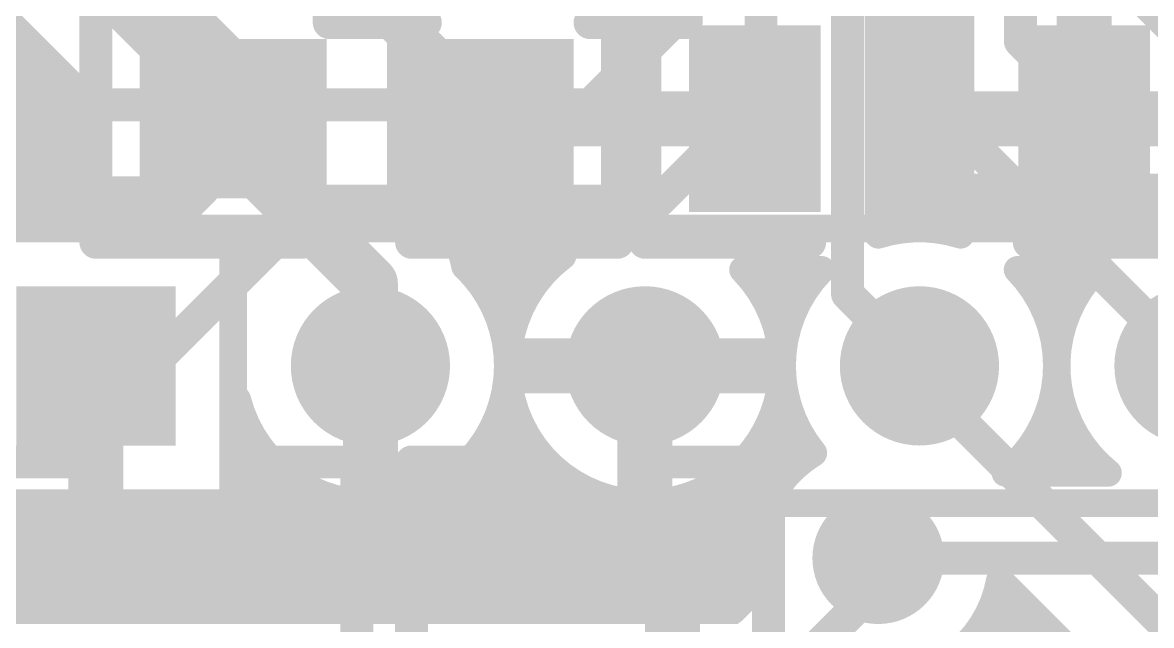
# Model space of a CAD drawing. Header units: millimetres. Extents: x 1.9 to 5.81, y 3 to 5.61.
# Drawn here: x 3.7033 to 4.1145, y 3.3755 to 3.595 of the extents above; entities that cross this region are included whole.
import ezdxf

# ---------------------------------------------------------------- set-up
doc = ezdxf.new("R2010")
doc.units = ezdxf.units.MM
doc.header["$MEASUREMENT"] = 0
for name, color, linetype in [('BottomLayer', 5, 'Continuous'), ('BottomSolder', 6, 'Continuous'), ('MultiLayer', 9, 'Continuous'), ('TopLayer', 1, 'Continuous'), ('TopOverlay', 2, 'Continuous'), ('TopPaste', 8, 'Continuous'), ('TopSolder', 216, 'Continuous')]:
    doc.layers.add(name, color=color, linetype=linetype)

msp = doc.modelspace()

# ---------------------------------------------------------------- linework, layer by layer
at = {"layer": 'BottomLayer'}
for points, const_width in [([(3.94079, 3.59579), (3.94079, 3.6663)], 0.012), ([(3.97228, 3.56728), (3.97228, 3.6663)], 0.012), ([(4.00378, 3.49622), (4.00378, 3.6663)], 0.012), ([(4.03528, 3.56473), (4.03528, 3.6663)], 0.012), ([(4.06677, 3.58823), (4.06677, 3.6663)], 0.012), ([(4.09827, 3.61673), (4.125, 3.59)], 0.012), ([(3.91, 3.565), (3.94079, 3.59579)], 0.012), ([(4.06677, 3.58823), (4.095, 3.56)], 0.012), ([(3.465, 3.565), (3.91, 3.565)], 0.012), ([(3.935, 3.53), (3.97228, 3.56728)], 0.012), ([(4.03528, 3.56473), (4.13, 3.47)], 0.012), ([(4.095, 3.56), (4.15, 3.56)], 0.012), ([(3.47784, 3.534), (3.77016, 3.534)], 0.01), ([(3.7, 3.52), (3.7, 3.534)], 0.01), ([(3.71, 3.52), (3.71, 3.534)], 0.01), ([(3.72, 3.52), (3.72, 3.534)], 0.01), ([(3.73, 3.52), (3.73, 3.534)], 0.01), ([(3.74, 3.52), (3.74, 3.534)], 0.01), ([(3.75, 3.52), (3.75, 3.534)], 0.01), ([(3.75616, 3.52), (3.77016, 3.534)], 0.01), ([(3.76, 3.52384), (3.76, 3.534)], 0.01), ([(3.47384, 3.53), (3.76616, 3.53)], 0.01), ([(3.75, 3.47), (3.81, 3.53)], 0.012), ([(3.81, 3.53), (3.935, 3.53)], 0.012), ([(3.68, 3.52), (3.75616, 3.52)], 0.01), ([(3.68, 3.52), (3.75616, 3.52)], 0.01), ([(3.87073, 3.499), (3.88927, 3.499)], 0.01), ([(3.88, 3.47), (3.88, 3.499)], 0.01), ([(4.00378, 3.49622), (4.03, 3.47)], 0.012), ([(3.87583, 3.49), (3.88417, 3.49)], 0.01), ([(3.885, 3.47), (3.93, 3.47)], 0.02), ([(3.93, 3.47), (3.975, 3.47)], 0.02), ([(3.93, 3.425), (3.93, 3.47)], 0.02), ([(3.73, 3.47), (3.75, 3.47)], 0.012), ([(3.88, 3.381), (3.88, 3.47)], 0.01), ([(3.98, 3.42828), (3.98, 3.47)], 0.01), ([(4.03, 3.465), (4.205, 3.29)], 0.012), ([(3.78, 3.42), (3.78, 3.45616)], 0.01), ([(3.78, 3.45), (3.78417, 3.45)], 0.01), ([(3.87583, 3.45), (3.88417, 3.45)], 0.01), ([(3.97583, 3.45), (3.98417, 3.45)], 0.01), ([(3.78, 3.44), (3.79, 3.44)], 0.01), ([(3.79, 3.381), (3.79, 3.44)], 0.01), ([(3.87, 3.44), (3.89, 3.44)], 0.01), ([(3.87, 3.381), (3.87, 3.44)], 0.01), ([(3.89, 3.381), (3.89, 3.44)], 0.01), ([(3.97, 3.44), (3.99, 3.44)], 0.01), ([(3.97, 3.4), (3.97, 3.44)], 0.01), ([(3.78, 3.43), (3.8, 3.43)], 0.01), ([(3.8, 3.381), (3.8, 3.43)], 0.01), ([(3.86, 3.43), (3.9, 3.43)], 0.01), ([(3.86, 3.381), (3.86, 3.43)], 0.01), ([(3.9, 3.381), (3.9, 3.43)], 0.01), ([(3.96, 3.43), (3.98146, 3.43)], 0.01), ([(3.96, 3.381), (3.96, 3.43)], 0.01), ([(3.81, 3.381), (3.81, 3.42417)], 0.01), ([(3.82, 3.381), (3.82, 3.42101)], 0.01), ([(3.84, 3.381), (3.84, 3.42101)], 0.01), ([(3.85, 3.381), (3.85, 3.42417)], 0.01), ([(3.91, 3.381), (3.91, 3.42417)], 0.01), ([(3.92, 3.381), (3.92, 3.42101)], 0.01), ([(3.94, 3.381), (3.94, 3.42101)], 0.01), ([(3.95, 3.381), (3.95, 3.42417)], 0.01), ([(3.68, 3.42), (3.78, 3.42)], 0.01), ([(3.68, 3.42), (3.78, 3.42)], 0.01), ([(3.7, 3.381), (3.7, 3.42)], 0.01), ([(3.71, 3.381), (3.71, 3.42)], 0.01), ([(3.72, 3.381), (3.72, 3.42)], 0.01), ([(3.73, 3.381), (3.73, 3.42)], 0.01), ([(3.74, 3.381), (3.74, 3.42)], 0.01), ([(3.75, 3.381), (3.75, 3.42)], 0.01), ([(3.76, 3.381), (3.76, 3.42)], 0.01), ([(3.77, 3.381), (3.77, 3.42)], 0.01), ([(3.78, 3.42), (3.83, 3.42)], 0.01), ([(3.78, 3.381), (3.78, 3.42)], 0.01), ([(3.83, 3.42), (3.93, 3.42)], 0.01), ([(3.83, 3.381), (3.83, 3.42)], 0.01), ([(3.93, 3.42), (3.97469, 3.42)], 0.01), ([(3.93, 3.381), (3.93, 3.42)], 0.01), ([(2.25384, 3.41), (3.97113, 3.41)], 0.01), ([(2.26384, 3.4), (3.97, 3.4)], 0.01), ([(3.97, 3.38884), (3.97, 3.4)], 0.01), ([(4.05926, 3.3919), (4.18306, 3.2681)], 0.01), ([(2.27384, 3.39), (3.97113, 3.39)], 0.01), ([(3.96216, 3.381), (3.97113, 3.38997)], 0.01), ([(3.975, 3.35), (4.015, 3.39)], 0.012), ([(4.06, 3.03), (4.06, 3.39116)], 0.01), ([(2.28284, 3.381), (3.96216, 3.381)], 0.01), ([(4.05531, 3.38), (4.07116, 3.38)], 0.01), ([(4.07, 3.03), (4.07, 3.38116)], 0.01), ([(4.05, 3.03), (4.05, 3.37172)], 0.01), ([(4.08, 3.03), (4.08, 3.37116)], 0.01)]:
    msp.add_lwpolyline(points, dxfattribs=dict(at, const_width=const_width))
for points, const_width in [([(3.93779, 3.59579, 1), (3.94379, 3.59579, 1)], 0.006), ([(3.93779, 3.59579, 1), (3.94379, 3.59579, 1)], 0.006), ([(4.06377, 3.58823, 1), (4.06977, 3.58823, 1)], 0.006), ([(4.06377, 3.58823, 1), (4.06977, 3.58823, 1)], 0.006), ([(3.907, 3.565, 1), (3.913, 3.565, 1)], 0.006), ([(3.907, 3.565, 1), (3.913, 3.565, 1)], 0.006), ([(3.96928, 3.56728, 1), (3.97528, 3.56728, 1)], 0.006), ([(3.96928, 3.56728, 1), (3.97528, 3.56728, 1)], 0.006), ([(4.03228, 3.56473, 1), (4.03827, 3.56473, 1)], 0.006), ([(4.03228, 3.56473, 1), (4.03827, 3.56473, 1)], 0.006), ([(4.092, 3.56, 1), (4.098, 3.56, 1)], 0.006), ([(4.092, 3.56, 1), (4.098, 3.56, 1)], 0.006), ([(3.6975, 3.534, 1), (3.7025, 3.534, 1)], 0.005), ([(3.7075, 3.534, 1), (3.7125, 3.534, 1)], 0.005), ([(3.7175, 3.534, 1), (3.7225, 3.534, 1)], 0.005), ([(3.7275, 3.534, 1), (3.7325, 3.534, 1)], 0.005), ([(3.7375, 3.534, 1), (3.7425, 3.534, 1)], 0.005), ([(3.7475, 3.534, 1), (3.7525, 3.534, 1)], 0.005), ([(3.7575, 3.534, 1), (3.7625, 3.534, 1)], 0.005), ([(3.76766, 3.534, 1), (3.77266, 3.534, 1)], 0.005), ([(3.76766, 3.534, 1), (3.77266, 3.534, 1)], 0.005), ([(3.76366, 3.53, 1), (3.76866, 3.53, 1)], 0.005), ([(3.807, 3.53, 1), (3.813, 3.53, 1)], 0.006), ([(3.807, 3.53, 1), (3.813, 3.53, 1)], 0.006), ([(3.932, 3.53, 1), (3.938, 3.53, 1)], 0.006), ([(3.932, 3.53, 1), (3.938, 3.53, 1)], 0.006), ([(3.7575, 3.52384, 1), (3.7625, 3.52384, 1)], 0.005), ([(3.6975, 3.52, 1), (3.7025, 3.52, 1)], 0.005), ([(3.7075, 3.52, 1), (3.7125, 3.52, 1)], 0.005), ([(3.7175, 3.52, 1), (3.7225, 3.52, 1)], 0.005), ([(3.7275, 3.52, 1), (3.7325, 3.52, 1)], 0.005), ([(3.7375, 3.52, 1), (3.7425, 3.52, 1)], 0.005), ([(3.7475, 3.52, 1), (3.7525, 3.52, 1)], 0.005), ([(3.75366, 3.52, 1), (3.75866, 3.52, 1)], 0.005), ([(3.75366, 3.52, 1), (3.75866, 3.52, 1)], 0.005), ([(3.75366, 3.52, 1), (3.75866, 3.52, 1)], 0.005), ([(3.86823, 3.499, 1), (3.87323, 3.499, 1)], 0.005), ([(3.86823, 3.499, 1), (3.87323, 3.499, 1)], 0.005), ([(3.8775, 3.499, 1), (3.8825, 3.499, 1)], 0.005), ([(3.88677, 3.499, 1), (3.89177, 3.499, 1)], 0.005), ([(3.88677, 3.499, 1), (3.89177, 3.499, 1)], 0.005), ([(4.00078, 3.49622, 1), (4.00678, 3.49622, 1)], 0.006), ([(4.00078, 3.49622, 1), (4.00678, 3.49622, 1)], 0.006), ([(3.8175, 3.47, 1), (3.8425, 3.47, 1)], 0.025), ([(3.87333, 3.49, 1), (3.87833, 3.49, 1)], 0.005), ([(3.88167, 3.49, 1), (3.88667, 3.49, 1)], 0.005), ([(3.9175, 3.47, 1), (3.9425, 3.47, 1)], 0.025), ([(4.0175, 3.47, 1), (4.0425, 3.47, 1)], 0.025), ([(4.1175, 3.47, 1), (4.1425, 3.47, 1)], 0.025), ([(3.88, 3.47, 1), (3.89, 3.47, 1)], 0.01), ([(3.925, 3.47, 1), (3.935, 3.47, 1)], 0.01), ([(3.925, 3.47, 1), (3.935, 3.47, 1)], 0.01), ([(3.925, 3.47, 1), (3.935, 3.47, 1)], 0.01), ([(3.97, 3.47, 1), (3.98, 3.47, 1)], 0.01), ([(3.97702, 3.47692, 1), (3.98202, 3.47692, 1)], 0.005), ([(3.97785, 3.47592, 1), (3.98285, 3.47592, 1)], 0.005), ([(3.727, 3.47, 1), (3.733, 3.47, 1)], 0.006), ([(3.747, 3.47, 1), (3.753, 3.47, 1)], 0.006), ([(3.747, 3.47, 1), (3.753, 3.47, 1)], 0.006), ([(3.8775, 3.47, 1), (3.8825, 3.47, 1)], 0.005), ([(3.8775, 3.47, 1), (3.8825, 3.47, 1)], 0.005), ([(3.8775, 3.47, 1), (3.8825, 3.47, 1)], 0.005), ([(3.8775, 3.47, 1), (3.8825, 3.47, 1)], 0.005), ([(3.9775, 3.47, 1), (3.9825, 3.47, 1)], 0.005), ([(3.9775, 3.47, 1), (3.9825, 3.47, 1)], 0.005), ([(3.9775, 3.47, 1), (3.9825, 3.47, 1)], 0.005), ([(4.027, 3.47, 1), (4.033, 3.47, 1)], 0.006), ([(4.027, 3.465, 1), (4.033, 3.465, 1)], 0.006), ([(3.77904, 3.4577, 1), (3.78404, 3.4577, 1)], 0.005), ([(3.7775, 3.45616, 1), (3.7825, 3.45616, 1)], 0.005), ([(3.7775, 3.45, 1), (3.7825, 3.45, 1)], 0.005), ([(3.78167, 3.45, 1), (3.78667, 3.45, 1)], 0.005), ([(3.87333, 3.45, 1), (3.87833, 3.45, 1)], 0.005), ([(3.88167, 3.45, 1), (3.88667, 3.45, 1)], 0.005), ([(3.97333, 3.45, 1), (3.97833, 3.45, 1)], 0.005), ([(3.98167, 3.45, 1), (3.98667, 3.45, 1)], 0.005), ([(3.7775, 3.44, 1), (3.7825, 3.44, 1)], 0.005), ([(3.7875, 3.44, 1), (3.7925, 3.44, 1)], 0.005), ([(3.7875, 3.44, 1), (3.7925, 3.44, 1)], 0.005), ([(3.8675, 3.44, 1), (3.8725, 3.44, 1)], 0.005), ([(3.8675, 3.44, 1), (3.8725, 3.44, 1)], 0.005), ([(3.8875, 3.44, 1), (3.8925, 3.44, 1)], 0.005), ([(3.8875, 3.44, 1), (3.8925, 3.44, 1)], 0.005), ([(3.9675, 3.44, 1), (3.9725, 3.44, 1)], 0.005), ([(3.9675, 3.44, 1), (3.9725, 3.44, 1)], 0.005), ([(3.9875, 3.44, 1), (3.9925, 3.44, 1)], 0.005), ([(3.98885, 3.43828, 1), (3.99385, 3.43828, 1)], 0.005), ([(3.98885, 3.43828, 1), (3.99385, 3.43828, 1)], 0.005), ([(3.7775, 3.43, 1), (3.7825, 3.43, 1)], 0.005), ([(3.7975, 3.43, 1), (3.8025, 3.43, 1)], 0.005), ([(3.7975, 3.43, 1), (3.8025, 3.43, 1)], 0.005), ([(3.8575, 3.43, 1), (3.8625, 3.43, 1)], 0.005), ([(3.8575, 3.43, 1), (3.8625, 3.43, 1)], 0.005), ([(3.8975, 3.43, 1), (3.9025, 3.43, 1)], 0.005), ([(3.8975, 3.43, 1), (3.9025, 3.43, 1)], 0.005), ([(3.925, 3.425, 1), (3.935, 3.425, 1)], 0.01), ([(3.9575, 3.43, 1), (3.9625, 3.43, 1)], 0.005), ([(3.9575, 3.43, 1), (3.9625, 3.43, 1)], 0.005), ([(3.97896, 3.43, 1), (3.98396, 3.43, 1)], 0.005), ([(3.9775, 3.42828, 1), (3.9825, 3.42828, 1)], 0.005), ([(3.8075, 3.42417, 1), (3.8125, 3.42417, 1)], 0.005), ([(3.8175, 3.42101, 1), (3.8225, 3.42101, 1)], 0.005), ([(3.8375, 3.42101, 1), (3.8425, 3.42101, 1)], 0.005), ([(3.8475, 3.42417, 1), (3.8525, 3.42417, 1)], 0.005), ([(3.9075, 3.42417, 1), (3.9125, 3.42417, 1)], 0.005), ([(3.9175, 3.42101, 1), (3.9225, 3.42101, 1)], 0.005), ([(3.9375, 3.42101, 1), (3.9425, 3.42101, 1)], 0.005), ([(3.9475, 3.42417, 1), (3.9525, 3.42417, 1)], 0.005), ([(3.6975, 3.42, 1), (3.7025, 3.42, 1)], 0.005), ([(3.7075, 3.42, 1), (3.7125, 3.42, 1)], 0.005), ([(3.7175, 3.42, 1), (3.7225, 3.42, 1)], 0.005), ([(3.7275, 3.42, 1), (3.7325, 3.42, 1)], 0.005), ([(3.7375, 3.42, 1), (3.7425, 3.42, 1)], 0.005), ([(3.7475, 3.42, 1), (3.7525, 3.42, 1)], 0.005), ([(3.7575, 3.42, 1), (3.7625, 3.42, 1)], 0.005), ([(3.7675, 3.42, 1), (3.7725, 3.42, 1)], 0.005), ([(3.7775, 3.42, 1), (3.7825, 3.42, 1)], 0.005), ([(3.7775, 3.42, 1), (3.7825, 3.42, 1)], 0.005), ([(3.7775, 3.42, 1), (3.7825, 3.42, 1)], 0.005), ([(3.7775, 3.42, 1), (3.7825, 3.42, 1)], 0.005), ([(3.7775, 3.42, 1), (3.7825, 3.42, 1)], 0.005), ([(3.8275, 3.42, 1), (3.8325, 3.42, 1)], 0.005), ([(3.8275, 3.42, 1), (3.8325, 3.42, 1)], 0.005), ([(3.8275, 3.42, 1), (3.8325, 3.42, 1)], 0.005), ([(3.9275, 3.42, 1), (3.9325, 3.42, 1)], 0.005), ([(3.9275, 3.42, 1), (3.9325, 3.42, 1)], 0.005), ([(3.9275, 3.42, 1), (3.9325, 3.42, 1)], 0.005), ([(3.97219, 3.42, 1), (3.97719, 3.42, 1)], 0.005), ([(4.005, 3.4, 1), (4.025, 3.4, 1)], 0.02), ([(3.96863, 3.41, 1), (3.97363, 3.41, 1)], 0.005), ([(3.9675, 3.4, 1), (3.9725, 3.4, 1)], 0.005), ([(3.9675, 3.4, 1), (3.9725, 3.4, 1)], 0.005), ([(3.9675, 3.4, 1), (3.9725, 3.4, 1)], 0.005), ([(4.05676, 3.3919, 1), (4.06176, 3.3919, 1)], 0.005), ([(4.05676, 3.3919, 1), (4.06176, 3.3919, 1)], 0.005), ([(3.9675, 3.38884, 1), (3.9725, 3.38884, 1)], 0.005), ([(3.96863, 3.39, 1), (3.97363, 3.39, 1)], 0.005), ([(3.96863, 3.38997, 1), (3.97363, 3.38997, 1)], 0.005), ([(3.96863, 3.38997, 1), (3.97363, 3.38997, 1)], 0.005), ([(4.012, 3.39, 1), (4.018, 3.39, 1)], 0.006), ([(4.0575, 3.39116, 1), (4.0625, 3.39116, 1)], 0.005), ([(3.6975, 3.381, 1), (3.7025, 3.381, 1)], 0.005), ([(3.7075, 3.381, 1), (3.7125, 3.381, 1)], 0.005), ([(3.7175, 3.381, 1), (3.7225, 3.381, 1)], 0.005), ([(3.7275, 3.381, 1), (3.7325, 3.381, 1)], 0.005), ([(3.7375, 3.381, 1), (3.7425, 3.381, 1)], 0.005), ([(3.7475, 3.381, 1), (3.7525, 3.381, 1)], 0.005), ([(3.7575, 3.381, 1), (3.7625, 3.381, 1)], 0.005), ([(3.7675, 3.381, 1), (3.7725, 3.381, 1)], 0.005), ([(3.7775, 3.381, 1), (3.7825, 3.381, 1)], 0.005), ([(3.7875, 3.381, 1), (3.7925, 3.381, 1)], 0.005), ([(3.7975, 3.381, 1), (3.8025, 3.381, 1)], 0.005), ([(3.8075, 3.381, 1), (3.8125, 3.381, 1)], 0.005), ([(3.8175, 3.381, 1), (3.8225, 3.381, 1)], 0.005), ([(3.8275, 3.381, 1), (3.8325, 3.381, 1)], 0.005), ([(3.8375, 3.381, 1), (3.8425, 3.381, 1)], 0.005), ([(3.8475, 3.381, 1), (3.8525, 3.381, 1)], 0.005), ([(3.8575, 3.381, 1), (3.8625, 3.381, 1)], 0.005), ([(3.8675, 3.381, 1), (3.8725, 3.381, 1)], 0.005), ([(3.8775, 3.381, 1), (3.8825, 3.381, 1)], 0.005), ([(3.8875, 3.381, 1), (3.8925, 3.381, 1)], 0.005), ([(3.8975, 3.381, 1), (3.9025, 3.381, 1)], 0.005), ([(3.9075, 3.381, 1), (3.9125, 3.381, 1)], 0.005), ([(3.9175, 3.381, 1), (3.9225, 3.381, 1)], 0.005), ([(3.9275, 3.381, 1), (3.9325, 3.381, 1)], 0.005), ([(3.9375, 3.381, 1), (3.9425, 3.381, 1)], 0.005), ([(3.9475, 3.381, 1), (3.9525, 3.381, 1)], 0.005), ([(3.9575, 3.381, 1), (3.9625, 3.381, 1)], 0.005), ([(3.95966, 3.381, 1), (3.96466, 3.381, 1)], 0.005), ([(3.95966, 3.381, 1), (3.96466, 3.381, 1)], 0.005), ([(4.05281, 3.38, 1), (4.05781, 3.38, 1)], 0.005), ([(4.0675, 3.38116, 1), (4.0725, 3.38116, 1)], 0.005), ([(4.06866, 3.38, 1), (4.07366, 3.38, 1)], 0.005), ([(4.0475, 3.37172, 1), (4.0525, 3.37172, 1)], 0.005), ([(4.0775, 3.37116, 1), (4.0825, 3.37116, 1)], 0.005)]:
    msp.add_lwpolyline(points, format="xyb", close=True, dxfattribs=dict(at, const_width=const_width))
at = {"layer": 'BottomLayer', "const_width": 0.01}
for points in [[(3.87073, 3.499, -0.155928), (3.88, 3.47)], [(3.98, 3.47, -1.369465), (3.88927, 3.499)], [(3.97952, 3.47692, -0.034739), (3.98, 3.47)], [(3.99135, 3.43828, -0.204227), (3.98035, 3.47592)], [(3.88, 3.47, -0.882823), (3.78154, 3.4577)], [(3.97113, 3.38997, -0.320905), (3.99135, 3.43828)], [(4.05926, 3.3919, -0.300216), (4.02496, 3.35612)]]:
    msp.add_lwpolyline(points, format="xyb", dxfattribs=at)
at = {"layer": 'BottomLayer'}
msp.add_solid([(3.705, 3.445), (3.755, 3.445), (3.705, 3.495), (3.755, 3.495)], dxfattribs=at)
at = {"layer": 'BottomSolder'}
for points, const_width in [([(3.8155, 3.47, 1), (3.8445, 3.47, 1)], 0.029), ([(3.8155, 3.47, 1), (3.8445, 3.47, 1)], 0.029), ([(3.9155, 3.47, 1), (3.9445, 3.47, 1)], 0.029), ([(3.9155, 3.47, 1), (3.9445, 3.47, 1)], 0.029), ([(4.0155, 3.47, 1), (4.0445, 3.47, 1)], 0.029), ([(4.0155, 3.47, 1), (4.0445, 3.47, 1)], 0.029), ([(4.1155, 3.47, 1), (4.1445, 3.47, 1)], 0.029), ([(4.1155, 3.47, 1), (4.1445, 3.47, 1)], 0.029), ([(4.003, 3.4, 1), (4.027, 3.4, 1)], 0.024), ([(4.003, 3.4, 1), (4.027, 3.4, 1)], 0.024)]:
    msp.add_lwpolyline(points, format="xyb", close=True, dxfattribs=dict(at, const_width=const_width))
msp.add_solid([(3.701, 3.441), (3.759, 3.441), (3.701, 3.499), (3.759, 3.499)], dxfattribs=at)
msp.add_solid([(3.701, 3.441), (3.759, 3.441), (3.701, 3.499), (3.759, 3.499)], dxfattribs=at)
at = {"layer": 'MultiLayer'}
for points, const_width in [([(3.8175, 3.47, 1), (3.8425, 3.47, 1)], 0.025), ([(3.9175, 3.47, 1), (3.9425, 3.47, 1)], 0.025), ([(4.0175, 3.47, 1), (4.0425, 3.47, 1)], 0.025), ([(4.1175, 3.47, 1), (4.1425, 3.47, 1)], 0.025), ([(4.005, 3.4, 1), (4.025, 3.4, 1)], 0.02)]:
    msp.add_lwpolyline(points, format="xyb", close=True, dxfattribs=dict(at, const_width=const_width))
msp.add_solid([(3.705, 3.445), (3.755, 3.445), (3.705, 3.495), (3.755, 3.495)], dxfattribs=at)
at = {"layer": 'TopLayer'}
for points, const_width in [([(4.02, 3.51899), (4.02, 3.945)], 0.01), ([(4.03, 3.52), (4.03, 3.945)], 0.01), ([(4.04, 3.51899), (4.04, 3.945)], 0.01), ([(3.73157, 3.70343), (3.86, 3.575)], 0.016), ([(3.665, 3.685), (3.78, 3.57)], 0.03), ([(3.63672, 3.65672), (3.725, 3.56843)], 0.01), ([(4.015, 3.5177), (4.015, 3.615)], 0.01), ([(4.045, 3.5177), (4.045, 3.615)], 0.01), ([(4.09, 3.56), (4.09, 3.61)], 0.02), ([(3.7, 3.52), (3.7, 3.59343)], 0.01), ([(3.44031, 3.59), (3.70343, 3.59)], 0.01), ([(4.015, 3.59), (4.045, 3.59)], 0.01), ([(3.71, 3.52), (3.71, 3.58343)], 0.01), ([(3.44387, 3.58), (3.71343, 3.58)], 0.01), ([(3.78, 3.55), (3.78, 3.57)], 0.03), ([(3.86, 3.575), (3.885, 3.56)], 0.02), ([(4.015, 3.58), (4.045, 3.58)], 0.01), ([(3.72, 3.52), (3.72, 3.57343)], 0.01), ([(3.445, 3.57), (3.72343, 3.57)], 0.01), ([(4.015, 3.57), (4.045, 3.57)], 0.01), ([(3.725, 3.52), (3.725, 3.56843)], 0.01), ([(3.885, 3.56), (3.97, 3.56)], 0.02), ([(4.05, 3.56), (4.09, 3.56)], 0.02), ([(4.09, 3.56), (4.13, 3.56)], 0.02), ([(4.09, 3.51), (4.09, 3.56)], 0.02), ([(3.44387, 3.56), (3.725, 3.56)], 0.01), ([(4.015, 3.56), (4.045, 3.56)], 0.01), ([(3.78, 3.55), (3.83, 3.5)], 0.02), ([(3.44031, 3.55), (3.725, 3.55)], 0.01), ([(4.015, 3.55), (4.045, 3.55)], 0.01), ([(3.43354, 3.54), (3.725, 3.54)], 0.01), ([(4.015, 3.54), (4.045, 3.54)], 0.01), ([(4.04, 3.53), (4.145, 3.53)], 0.02), ([(3.42062, 3.53), (3.725, 3.53)], 0.01), ([(4.015, 3.53), (4.045, 3.53)], 0.01), ([(3.68, 3.52), (3.725, 3.52)], 0.01), ([(3.68, 3.52), (3.725, 3.52)], 0.01), ([(4.015, 3.52), (4.03, 3.52)], 0.01), ([(4.03, 3.52), (4.045, 3.52)], 0.01), ([(3.86354, 3.51), (3.9, 3.51)], 0.01), ([(3.86354, 3.51), (3.9, 3.51)], 0.01), ([(3.87, 3.5), (3.87, 3.51)], 0.01), ([(3.88, 3.47), (3.88, 3.51)], 0.01), ([(3.89, 3.5), (3.89, 3.51)], 0.01), ([(3.83, 3.4), (3.83, 3.5)], 0.02), ([(3.96571, 3.505), (3.99429, 3.505)], 0.01), ([(3.97, 3.5), (3.97, 3.505)], 0.01), ([(3.98, 3.47), (3.98, 3.505)], 0.01), ([(3.99, 3.5), (3.99, 3.505)], 0.01), ([(4.06571, 3.505), (4.09429, 3.505)], 0.01), ([(4.07, 3.5), (4.07, 3.505)], 0.01), ([(4.08, 3.47), (4.08, 3.505)], 0.01), ([(4.09, 3.5), (4.09, 3.505)], 0.01), ([(3.87, 3.5), (3.89, 3.5)], 0.01), ([(3.97, 3.5), (3.99, 3.5)], 0.01), ([(4.07, 3.5), (4.09, 3.5)], 0.01), ([(3.87583, 3.49), (3.88417, 3.49)], 0.01), ([(3.97583, 3.49), (3.98417, 3.49)], 0.01), ([(4.07583, 3.49), (4.08417, 3.49)], 0.01), ([(3.73, 3.4), (3.73, 3.47)], 0.02), ([(3.885, 3.47), (3.93, 3.47)], 0.02), ([(3.93, 3.395), (3.93, 3.47)], 0.02), ([(3.93, 3.47), (3.975, 3.47)], 0.02), ([(3.88, 3.445), (3.88, 3.47)], 0.01), ([(3.98, 3.445), (3.98, 3.47)], 0.01), ([(4.08, 3.431), (4.08, 3.47)], 0.01), ([(3.87583, 3.45), (3.88417, 3.45)], 0.01), ([(3.97583, 3.45), (3.98417, 3.45)], 0.01), ([(4.07583, 3.45), (4.08417, 3.45)], 0.01), ([(3.8733, 3.445), (3.8867, 3.445)], 0.01), ([(3.9733, 3.445), (3.985, 3.445)], 0.01), ([(3.985, 3.43354), (3.985, 3.445)], 0.01), ([(3.985, 3.44), (3.99, 3.44)], 0.01), ([(4.07, 3.44), (4.09, 3.44)], 0.01), ([(4.07, 3.431), (4.07, 3.44)], 0.01), ([(4.09, 3.431), (4.09, 3.44)], 0.01), ([(4.06129, 3.431), (4.09871, 3.431)], 0.01), ([(3.79, 3.4), (3.88, 3.4)], 0.02), ([(3.94, 3.36), (3.94, 3.4)], 0.02), ([(4.015, 3.4), (4.16, 3.4)], 0.012)]:
    msp.add_lwpolyline(points, dxfattribs=dict(at, const_width=const_width))
for points, const_width in [([(3.6975, 3.59343, 1), (3.7025, 3.59343, 1)], 0.005), ([(3.70093, 3.59, 1), (3.70593, 3.59, 1)], 0.005), ([(4.0125, 3.59, 1), (4.0175, 3.59, 1)], 0.005), ([(4.0425, 3.59, 1), (4.0475, 3.59, 1)], 0.005), ([(3.7075, 3.58343, 1), (3.7125, 3.58343, 1)], 0.005), ([(3.71093, 3.58, 1), (3.71593, 3.58, 1)], 0.005), ([(3.7725, 3.57, 1), (3.7875, 3.57, 1)], 0.015), ([(3.7725, 3.57, 1), (3.7875, 3.57, 1)], 0.015), ([(3.855, 3.575, 1), (3.865, 3.575, 1)], 0.01), ([(3.856, 3.575, 1), (3.864, 3.575, 1)], 0.008), ([(4.0125, 3.58, 1), (4.0175, 3.58, 1)], 0.005), ([(4.0425, 3.58, 1), (4.0475, 3.58, 1)], 0.005), ([(3.7175, 3.57343, 1), (3.7225, 3.57343, 1)], 0.005), ([(3.72093, 3.57, 1), (3.72593, 3.57, 1)], 0.005), ([(4.0125, 3.57, 1), (4.0175, 3.57, 1)], 0.005), ([(4.0425, 3.57, 1), (4.0475, 3.57, 1)], 0.005), ([(3.7225, 3.56843, 1), (3.7275, 3.56843, 1)], 0.005), ([(3.7225, 3.56843, 1), (3.7275, 3.56843, 1)], 0.005), ([(3.88, 3.56, 1), (3.89, 3.56, 1)], 0.01), ([(3.88, 3.56, 1), (3.89, 3.56, 1)], 0.01), ([(3.965, 3.56, 1), (3.975, 3.56, 1)], 0.01), ([(4.045, 3.56, 1), (4.055, 3.56, 1)], 0.01), ([(4.085, 3.56, 1), (4.095, 3.56, 1)], 0.01), ([(4.085, 3.56, 1), (4.095, 3.56, 1)], 0.01), ([(4.085, 3.56, 1), (4.095, 3.56, 1)], 0.01), ([(4.085, 3.56, 1), (4.095, 3.56, 1)], 0.01), ([(3.7225, 3.56, 1), (3.7275, 3.56, 1)], 0.005), ([(3.7725, 3.55, 1), (3.7875, 3.55, 1)], 0.015), ([(4.0125, 3.56, 1), (4.0175, 3.56, 1)], 0.005), ([(4.0425, 3.56, 1), (4.0475, 3.56, 1)], 0.005), ([(3.775, 3.55, 1), (3.785, 3.55, 1)], 0.01), ([(3.7225, 3.55, 1), (3.7275, 3.55, 1)], 0.005), ([(4.0125, 3.55, 1), (4.0175, 3.55, 1)], 0.005), ([(4.0425, 3.55, 1), (4.0475, 3.55, 1)], 0.005), ([(3.7225, 3.54, 1), (3.7275, 3.54, 1)], 0.005), ([(4.0125, 3.54, 1), (4.0175, 3.54, 1)], 0.005), ([(4.0425, 3.54, 1), (4.0475, 3.54, 1)], 0.005), ([(4.035, 3.53, 1), (4.045, 3.53, 1)], 0.01), ([(3.7225, 3.53, 1), (3.7275, 3.53, 1)], 0.005), ([(4.0125, 3.53, 1), (4.0175, 3.53, 1)], 0.005), ([(4.0425, 3.53, 1), (4.0475, 3.53, 1)], 0.005), ([(3.6975, 3.52, 1), (3.7025, 3.52, 1)], 0.005), ([(3.7075, 3.52, 1), (3.7125, 3.52, 1)], 0.005), ([(3.7175, 3.52, 1), (3.7225, 3.52, 1)], 0.005), ([(3.7225, 3.52, 1), (3.7275, 3.52, 1)], 0.005), ([(3.7225, 3.52, 1), (3.7275, 3.52, 1)], 0.005), ([(3.7225, 3.52, 1), (3.7275, 3.52, 1)], 0.005), ([(4.0125, 3.52, 1), (4.0175, 3.52, 1)], 0.005), ([(4.0275, 3.52, 1), (4.0325, 3.52, 1)], 0.005), ([(4.0275, 3.52, 1), (4.0325, 3.52, 1)], 0.005), ([(4.0275, 3.52, 1), (4.0325, 3.52, 1)], 0.005), ([(4.0425, 3.52, 1), (4.0475, 3.52, 1)], 0.005), ([(4.0125, 3.5177, 1), (4.0175, 3.5177, 1)], 0.005), ([(4.0125, 3.5177, 1), (4.0175, 3.5177, 1)], 0.005), ([(4.0175, 3.51899, 1), (4.0225, 3.51899, 1)], 0.005), ([(4.0375, 3.51899, 1), (4.0425, 3.51899, 1)], 0.005), ([(4.0425, 3.5177, 1), (4.0475, 3.5177, 1)], 0.005), ([(4.0425, 3.5177, 1), (4.0475, 3.5177, 1)], 0.005), ([(4.085, 3.51, 1), (4.095, 3.51, 1)], 0.01), ([(3.86104, 3.51, 1), (3.86604, 3.51, 1)], 0.005), ([(3.86104, 3.51, 1), (3.86604, 3.51, 1)], 0.005), ([(3.86104, 3.51, 1), (3.86604, 3.51, 1)], 0.005), ([(3.86104, 3.51, 1), (3.86604, 3.51, 1)], 0.005), ([(3.8675, 3.51, 1), (3.8725, 3.51, 1)], 0.005), ([(3.8775, 3.51, 1), (3.8825, 3.51, 1)], 0.005), ([(3.8875, 3.51, 1), (3.8925, 3.51, 1)], 0.005), ([(3.8975, 3.51, 1), (3.9025, 3.51, 1)], 0.005), ([(3.8975, 3.51, 1), (3.9025, 3.51, 1)], 0.005), ([(3.8975, 3.51, 1), (3.9025, 3.51, 1)], 0.005), ([(3.825, 3.5, 1), (3.835, 3.5, 1)], 0.01), ([(3.825, 3.5, 1), (3.835, 3.5, 1)], 0.01), ([(3.86194, 3.50625, 1), (3.86694, 3.50625, 1)], 0.005), ([(3.86194, 3.50625, 1), (3.86694, 3.50625, 1)], 0.005), ([(3.86194, 3.50625, 1), (3.86694, 3.50625, 1)], 0.005), ([(3.96321, 3.505, 1), (3.96821, 3.505, 1)], 0.005), ([(3.96321, 3.505, 1), (3.96821, 3.505, 1)], 0.005), ([(3.9675, 3.505, 1), (3.9725, 3.505, 1)], 0.005), ([(3.9775, 3.505, 1), (3.9825, 3.505, 1)], 0.005), ([(3.9875, 3.505, 1), (3.9925, 3.505, 1)], 0.005), ([(3.99179, 3.505, 1), (3.99679, 3.505, 1)], 0.005), ([(3.99179, 3.505, 1), (3.99679, 3.505, 1)], 0.005), ([(4.06321, 3.505, 1), (4.06821, 3.505, 1)], 0.005), ([(4.06321, 3.505, 1), (4.06821, 3.505, 1)], 0.005), ([(4.0675, 3.505, 1), (4.0725, 3.505, 1)], 0.005), ([(4.0775, 3.505, 1), (4.0825, 3.505, 1)], 0.005), ([(4.0875, 3.505, 1), (4.0925, 3.505, 1)], 0.005), ([(4.09179, 3.505, 1), (4.09679, 3.505, 1)], 0.005), ([(4.09179, 3.505, 1), (4.09679, 3.505, 1)], 0.005), ([(3.8675, 3.5, 1), (3.8725, 3.5, 1)], 0.005), ([(3.8675, 3.5, 1), (3.8725, 3.5, 1)], 0.005), ([(3.8875, 3.5, 1), (3.8925, 3.5, 1)], 0.005), ([(3.8875, 3.5, 1), (3.8925, 3.5, 1)], 0.005), ([(3.9675, 3.5, 1), (3.9725, 3.5, 1)], 0.005), ([(3.9675, 3.5, 1), (3.9725, 3.5, 1)], 0.005), ([(3.9875, 3.5, 1), (3.9925, 3.5, 1)], 0.005), ([(3.9875, 3.5, 1), (3.9925, 3.5, 1)], 0.005), ([(4.0675, 3.5, 1), (4.0725, 3.5, 1)], 0.005), ([(4.0675, 3.5, 1), (4.0725, 3.5, 1)], 0.005), ([(4.0875, 3.5, 1), (4.0925, 3.5, 1)], 0.005), ([(4.0875, 3.5, 1), (4.0925, 3.5, 1)], 0.005), ([(3.8175, 3.47, 1), (3.8425, 3.47, 1)], 0.025), ([(3.87333, 3.49, 1), (3.87833, 3.49, 1)], 0.005), ([(3.88167, 3.49, 1), (3.88667, 3.49, 1)], 0.005), ([(3.9175, 3.47, 1), (3.9425, 3.47, 1)], 0.025), ([(3.97333, 3.49, 1), (3.97833, 3.49, 1)], 0.005), ([(3.98167, 3.49, 1), (3.98667, 3.49, 1)], 0.005), ([(4.0175, 3.47, 1), (4.0425, 3.47, 1)], 0.025), ([(4.07333, 3.49, 1), (4.07833, 3.49, 1)], 0.005), ([(4.08167, 3.49, 1), (4.08667, 3.49, 1)], 0.005), ([(4.1175, 3.47, 1), (4.1425, 3.47, 1)], 0.025), ([(3.725, 3.47, 1), (3.735, 3.47, 1)], 0.01), ([(3.88, 3.47, 1), (3.89, 3.47, 1)], 0.01), ([(3.925, 3.47, 1), (3.935, 3.47, 1)], 0.01), ([(3.925, 3.47, 1), (3.935, 3.47, 1)], 0.01), ([(3.925, 3.47, 1), (3.935, 3.47, 1)], 0.01), ([(3.97, 3.47, 1), (3.98, 3.47, 1)], 0.01), ([(3.8775, 3.47, 1), (3.8825, 3.47, 1)], 0.005), ([(3.8775, 3.47, 1), (3.8825, 3.47, 1)], 0.005), ([(3.8775, 3.47, 1), (3.8825, 3.47, 1)], 0.005), ([(3.8775, 3.47, 1), (3.8825, 3.47, 1)], 0.005), ([(3.9775, 3.47, 1), (3.9825, 3.47, 1)], 0.005), ([(3.9775, 3.47, 1), (3.9825, 3.47, 1)], 0.005), ([(3.9775, 3.47, 1), (3.9825, 3.47, 1)], 0.005), ([(3.9775, 3.47, 1), (3.9825, 3.47, 1)], 0.005), ([(4.0775, 3.47, 1), (4.0825, 3.47, 1)], 0.005), ([(4.0775, 3.47, 1), (4.0825, 3.47, 1)], 0.005), ([(4.0775, 3.47, 1), (4.0825, 3.47, 1)], 0.005), ([(4.0775, 3.47, 1), (4.0825, 3.47, 1)], 0.005), ([(3.87333, 3.45, 1), (3.87833, 3.45, 1)], 0.005), ([(3.88167, 3.45, 1), (3.88667, 3.45, 1)], 0.005), ([(3.97333, 3.45, 1), (3.97833, 3.45, 1)], 0.005), ([(3.98167, 3.45, 1), (3.98667, 3.45, 1)], 0.005), ([(4.07333, 3.45, 1), (4.07833, 3.45, 1)], 0.005), ([(4.08167, 3.45, 1), (4.08667, 3.45, 1)], 0.005), ([(3.8708, 3.445, 1), (3.8758, 3.445, 1)], 0.005), ([(3.8708, 3.445, 1), (3.8758, 3.445, 1)], 0.005), ([(3.8775, 3.445, 1), (3.8825, 3.445, 1)], 0.005), ([(3.8842, 3.445, 1), (3.8892, 3.445, 1)], 0.005), ([(3.8842, 3.445, 1), (3.8892, 3.445, 1)], 0.005), ([(3.9708, 3.445, 1), (3.9758, 3.445, 1)], 0.005), ([(3.9708, 3.445, 1), (3.9758, 3.445, 1)], 0.005), ([(3.9775, 3.445, 1), (3.9825, 3.445, 1)], 0.005), ([(3.9825, 3.445, 1), (3.9875, 3.445, 1)], 0.005), ([(3.9825, 3.445, 1), (3.9875, 3.445, 1)], 0.005), ([(3.9825, 3.44, 1), (3.9875, 3.44, 1)], 0.005), ([(3.9875, 3.44, 1), (3.9925, 3.44, 1)], 0.005), ([(3.98885, 3.43828, 1), (3.99385, 3.43828, 1)], 0.005), ([(3.98885, 3.43828, 1), (3.99385, 3.43828, 1)], 0.005), ([(4.0675, 3.44, 1), (4.0725, 3.44, 1)], 0.005), ([(4.0675, 3.44, 1), (4.0725, 3.44, 1)], 0.005), ([(4.0875, 3.44, 1), (4.0925, 3.44, 1)], 0.005), ([(4.0875, 3.44, 1), (4.0925, 3.44, 1)], 0.005), ([(3.9825, 3.43354, 1), (3.9875, 3.43354, 1)], 0.005), ([(3.9825, 3.43354, 1), (3.9875, 3.43354, 1)], 0.005), ([(4.05879, 3.431, 1), (4.06379, 3.431, 1)], 0.005), ([(4.05879, 3.431, 1), (4.06379, 3.431, 1)], 0.005), ([(4.0675, 3.431, 1), (4.0725, 3.431, 1)], 0.005), ([(4.0775, 3.431, 1), (4.0825, 3.431, 1)], 0.005), ([(4.0875, 3.431, 1), (4.0925, 3.431, 1)], 0.005), ([(4.09621, 3.431, 1), (4.10121, 3.431, 1)], 0.005), ([(4.09621, 3.431, 1), (4.10121, 3.431, 1)], 0.005), ([(4.005, 3.4, 1), (4.025, 3.4, 1)], 0.02), ([(3.725, 3.4, 1), (3.735, 3.4, 1)], 0.01), ([(3.785, 3.4, 1), (3.795, 3.4, 1)], 0.01), ([(3.825, 3.4, 1), (3.835, 3.4, 1)], 0.01), ([(3.875, 3.4, 1), (3.885, 3.4, 1)], 0.01), ([(3.935, 3.4, 1), (3.945, 3.4, 1)], 0.01), ([(3.925, 3.395, 1), (3.935, 3.395, 1)], 0.01), ([(4.012, 3.4, 1), (4.018, 3.4, 1)], 0.006)]:
    msp.add_lwpolyline(points, format="xyb", close=True, dxfattribs=dict(at, const_width=const_width))
at = {"layer": 'TopLayer', "const_width": 0.01}
for points in [[(4.015, 3.5177, -0.153536), (4.045, 3.5177)], [(3.86354, 3.51, -0.027561), (3.86444, 3.50625)], [(3.86354, 3.51, -0.027561), (3.86444, 3.50625)], [(3.8867, 3.445, -0.379515), (3.9, 3.51)], [(3.86444, 3.50625, -0.205584), (3.88, 3.47)], [(3.96571, 3.505, -0.196315), (3.98, 3.47)], [(3.99135, 3.43828, -0.382856), (3.99429, 3.505)], [(4.06571, 3.505, -0.196315), (4.08, 3.47)], [(4.09871, 3.431, -0.443596), (4.09429, 3.505)], [(3.88, 3.47, -0.131652), (3.8733, 3.445)], [(3.98, 3.47, -0.131652), (3.9733, 3.445)], [(4.08, 3.47, -0.227472), (4.06129, 3.431)], [(3.985, 3.43354, -0.044103), (3.99135, 3.43828)]]:
    msp.add_lwpolyline(points, format="xyb", dxfattribs=at)
at = {"layer": 'TopLayer'}
for points in [[(3.99, 3.59), (3.95, 3.59), (3.99, 3.53), (3.95, 3.53)], [(4.11, 3.59), (4.07, 3.59), (4.11, 3.53), (4.07, 3.53)], [(3.81, 3.585), (3.75, 3.585), (3.81, 3.535), (3.75, 3.535)], [(3.9, 3.585), (3.84, 3.585), (3.9, 3.535), (3.84, 3.535)], [(3.705, 3.445), (3.755, 3.445), (3.705, 3.495), (3.755, 3.495)], [(3.71, 3.38), (3.75, 3.38), (3.71, 3.42), (3.75, 3.42)], [(3.77, 3.38), (3.81, 3.38), (3.77, 3.42), (3.81, 3.42)], [(3.86, 3.38), (3.9, 3.38), (3.86, 3.42), (3.9, 3.42)], [(3.92, 3.38), (3.96, 3.38), (3.92, 3.42), (3.96, 3.42)]]:
    msp.add_solid(points, dxfattribs=at)
at = {"layer": 'TopOverlay'}
for points, const_width in [([(3.815, 3.595), (3.815, 3.665)], 0.012), ([(3.945, 3.595), (3.945, 3.665)], 0.012), ([(3.73, 3.515), (3.73, 3.605)], 0.012), ([(3.92, 3.515), (3.92, 3.605)], 0.012), ([(3.93, 3.515), (3.93, 3.605)], 0.012), ([(3.815, 3.595), (3.85, 3.595)], 0.012), ([(3.91, 3.595), (3.945, 3.595)], 0.012), ([(3.68, 3.52), (4.18, 3.52)], 0.01), ([(3.78, 3.42), (3.78, 3.52)], 0.01), ([(3.73, 3.515), (3.805, 3.515)], 0.012), ([(3.845, 3.515), (3.92, 3.515)], 0.012), ([(3.93, 3.515), (3.99, 3.515)], 0.012), ([(4.07, 3.515), (4.13, 3.515)], 0.012), ([(3.695, 3.435), (3.73, 3.435)], 0.012), ([(3.79, 3.435), (3.825, 3.435)], 0.012), ([(3.825, 3.365), (3.825, 3.435)], 0.012), ([(3.845, 3.365), (3.845, 3.435)], 0.012), ([(3.845, 3.435), (3.88, 3.435)], 0.012), ([(3.94, 3.435), (3.975, 3.435)], 0.012), ([(3.975, 3.365), (3.975, 3.435)], 0.012), ([(3.68, 3.42), (4.18, 3.42)], 0.01)]:
    msp.add_lwpolyline(points, dxfattribs=dict(at, const_width=const_width))
for points, const_width in [([(3.812, 3.595, 1), (3.818, 3.595, 1)], 0.006), ([(3.812, 3.595, 1), (3.818, 3.595, 1)], 0.006), ([(3.847, 3.595, 1), (3.853, 3.595, 1)], 0.006), ([(3.907, 3.595, 1), (3.913, 3.595, 1)], 0.006), ([(3.942, 3.595, 1), (3.948, 3.595, 1)], 0.006), ([(3.942, 3.595, 1), (3.948, 3.595, 1)], 0.006), ([(3.7775, 3.52, 1), (3.7825, 3.52, 1)], 0.005), ([(3.727, 3.515, 1), (3.733, 3.515, 1)], 0.006), ([(3.727, 3.515, 1), (3.733, 3.515, 1)], 0.006), ([(3.802, 3.515, 1), (3.808, 3.515, 1)], 0.006), ([(3.842, 3.515, 1), (3.848, 3.515, 1)], 0.006), ([(3.917, 3.515, 1), (3.923, 3.515, 1)], 0.006), ([(3.917, 3.515, 1), (3.923, 3.515, 1)], 0.006), ([(3.927, 3.515, 1), (3.933, 3.515, 1)], 0.006), ([(3.927, 3.515, 1), (3.933, 3.515, 1)], 0.006), ([(3.987, 3.515, 1), (3.993, 3.515, 1)], 0.006), ([(4.067, 3.515, 1), (4.073, 3.515, 1)], 0.006), ([(3.727, 3.435, 1), (3.733, 3.435, 1)], 0.006), ([(3.787, 3.435, 1), (3.793, 3.435, 1)], 0.006), ([(3.822, 3.435, 1), (3.828, 3.435, 1)], 0.006), ([(3.822, 3.435, 1), (3.828, 3.435, 1)], 0.006), ([(3.842, 3.435, 1), (3.848, 3.435, 1)], 0.006), ([(3.842, 3.435, 1), (3.848, 3.435, 1)], 0.006), ([(3.877, 3.435, 1), (3.883, 3.435, 1)], 0.006), ([(3.937, 3.435, 1), (3.943, 3.435, 1)], 0.006), ([(3.972, 3.435, 1), (3.978, 3.435, 1)], 0.006), ([(3.972, 3.435, 1), (3.978, 3.435, 1)], 0.006), ([(3.7775, 3.42, 1), (3.7825, 3.42, 1)], 0.005)]:
    msp.add_lwpolyline(points, format="xyb", close=True, dxfattribs=dict(at, const_width=const_width))
at = {"layer": 'TopPaste'}
for points in [[(3.99, 3.59), (3.95, 3.59), (3.99, 3.53), (3.95, 3.53)], [(3.99, 3.59), (3.95, 3.59), (3.99, 3.53), (3.95, 3.53)], [(4.11, 3.59), (4.07, 3.59), (4.11, 3.53), (4.07, 3.53)], [(4.11, 3.59), (4.07, 3.59), (4.11, 3.53), (4.07, 3.53)], [(3.81, 3.585), (3.75, 3.585), (3.81, 3.535), (3.75, 3.535)], [(3.81, 3.585), (3.75, 3.585), (3.81, 3.535), (3.75, 3.535)], [(3.9, 3.585), (3.84, 3.585), (3.9, 3.535), (3.84, 3.535)], [(3.9, 3.585), (3.84, 3.585), (3.9, 3.535), (3.84, 3.535)], [(3.71, 3.38), (3.75, 3.38), (3.71, 3.42), (3.75, 3.42)], [(3.71, 3.38), (3.75, 3.38), (3.71, 3.42), (3.75, 3.42)], [(3.77, 3.38), (3.81, 3.38), (3.77, 3.42), (3.81, 3.42)], [(3.77, 3.38), (3.81, 3.38), (3.77, 3.42), (3.81, 3.42)], [(3.86, 3.38), (3.9, 3.38), (3.86, 3.42), (3.9, 3.42)], [(3.86, 3.38), (3.9, 3.38), (3.86, 3.42), (3.9, 3.42)], [(3.92, 3.38), (3.96, 3.38), (3.92, 3.42), (3.96, 3.42)], [(3.92, 3.38), (3.96, 3.38), (3.92, 3.42), (3.96, 3.42)]]:
    msp.add_solid(points, dxfattribs=at)
at = {"layer": 'TopSolder'}
for points, const_width in [([(3.8155, 3.47, 1), (3.8445, 3.47, 1)], 0.029), ([(3.8155, 3.47, 1), (3.8445, 3.47, 1)], 0.029), ([(3.9155, 3.47, 1), (3.9445, 3.47, 1)], 0.029), ([(3.9155, 3.47, 1), (3.9445, 3.47, 1)], 0.029), ([(4.0155, 3.47, 1), (4.0445, 3.47, 1)], 0.029), ([(4.0155, 3.47, 1), (4.0445, 3.47, 1)], 0.029), ([(4.1155, 3.47, 1), (4.1445, 3.47, 1)], 0.029), ([(4.1155, 3.47, 1), (4.1445, 3.47, 1)], 0.029), ([(4.003, 3.4, 1), (4.027, 3.4, 1)], 0.024), ([(4.003, 3.4, 1), (4.027, 3.4, 1)], 0.024)]:
    msp.add_lwpolyline(points, format="xyb", close=True, dxfattribs=dict(at, const_width=const_width))
for points in [[(3.994, 3.594), (3.946, 3.594), (3.994, 3.526), (3.946, 3.526)], [(3.994, 3.594), (3.946, 3.594), (3.994, 3.526), (3.946, 3.526)], [(4.114, 3.594), (4.066, 3.594), (4.114, 3.526), (4.066, 3.526)], [(4.114, 3.594), (4.066, 3.594), (4.114, 3.526), (4.066, 3.526)], [(3.814, 3.589), (3.746, 3.589), (3.814, 3.531), (3.746, 3.531)], [(3.814, 3.589), (3.746, 3.589), (3.814, 3.531), (3.746, 3.531)], [(3.904, 3.589), (3.836, 3.589), (3.904, 3.531), (3.836, 3.531)], [(3.904, 3.589), (3.836, 3.589), (3.904, 3.531), (3.836, 3.531)], [(3.701, 3.441), (3.759, 3.441), (3.701, 3.499), (3.759, 3.499)], [(3.701, 3.441), (3.759, 3.441), (3.701, 3.499), (3.759, 3.499)], [(3.706, 3.376), (3.754, 3.376), (3.706, 3.424), (3.754, 3.424)], [(3.706, 3.376), (3.754, 3.376), (3.706, 3.424), (3.754, 3.424)], [(3.766, 3.376), (3.814, 3.376), (3.766, 3.424), (3.814, 3.424)], [(3.766, 3.376), (3.814, 3.376), (3.766, 3.424), (3.814, 3.424)], [(3.856, 3.376), (3.904, 3.376), (3.856, 3.424), (3.904, 3.424)], [(3.856, 3.376), (3.904, 3.376), (3.856, 3.424), (3.904, 3.424)], [(3.916, 3.376), (3.964, 3.376), (3.916, 3.424), (3.964, 3.424)], [(3.916, 3.376), (3.964, 3.376), (3.916, 3.424), (3.964, 3.424)]]:
    msp.add_solid(points, dxfattribs=at)

doc.saveas('drawing.dxf')
